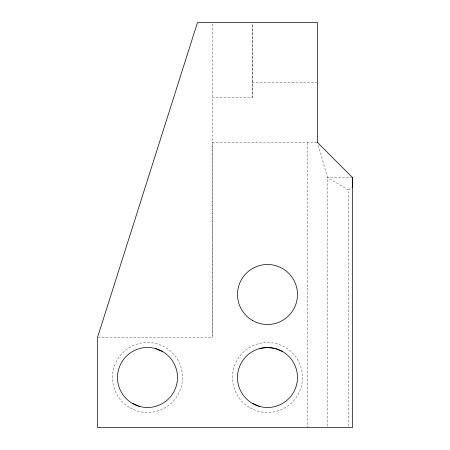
<?xml version="1.0" encoding="UTF-8"?>
<svg xmlns="http://www.w3.org/2000/svg" width="450" height="450" viewBox="0 0 450 450"><rect width="100%" height="100%" fill="white"/><g stroke="black" fill="none" stroke-linecap="round" stroke-linejoin="round"><path stroke-width="0.34" stroke-dasharray="2.25 1.69" d="M98.201 337.494L212.496 337.5L212.501 23.901M252.197 97.504L252.197 23.906L252.197 97.509L212.49 97.504M327.504 426.094L327.504 177.508L318.077 144.523M348.188 426.094L348.188 189.922L352.502 187.312M252.197 82.508L316.794 82.508M316.828 142.504L212.49 142.504L212.496 337.5M352.502 177.508L327.504 177.508L348.188 189.922M307.491 142.504L307.502 427.5M249.992 407.801A34.999 34.999 0 0 0 302.49 377.494A34.999 34.999 0 0 0 249.992 347.181A34.999 34.999 0 0 0 249.992 407.801M129.999 407.801A34.999 34.999 0 0 0 182.498 377.494A34.999 34.999 0 0 0 129.999 347.181A34.999 34.999 0 0 0 129.999 407.801"/><path stroke-width="0.67" d="M317.498 142.504L317.498 22.511L197.505 22.5L97.498 337.494L97.498 427.489L352.502 427.5L352.502 177.508L317.498 142.504M259.729 348.514L267.491 347.496L275.254 348.514L282.493 351.512M155.261 348.514L162.495 351.512M252.495 403.47A29.998 29.998 0 0 0 297.489 377.494A29.998 29.998 0 0 0 252.495 351.512A29.998 29.998 0 0 0 252.495 403.47L259.729 406.468M132.497 403.47A29.998 29.998 0 0 0 177.497 377.494A29.998 29.998 0 0 0 132.497 351.512A29.998 29.998 0 0 0 132.497 403.47L139.731 406.468M352.502 177.508L352.502 187.312M252.495 320.473A29.998 29.998 0 0 0 297.489 294.497A29.998 29.998 0 0 0 252.495 268.515A29.998 29.998 0 0 0 252.495 320.473"/></g></svg>
